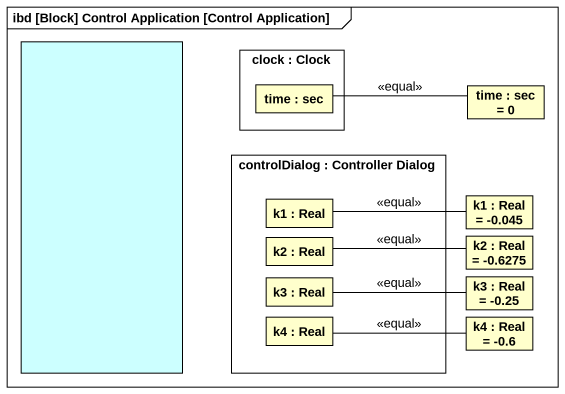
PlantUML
@startuml
mainframe ibd [Block] Control Application [Control Application]
rectangle " " as rectangle1 #CCFFFF
rectangle "clock : Clock" as clock {
  rectangle "time : sec" as time
}
rectangle "time : sec = 0" as time_2
rectangle "controlDialog : Controller Dialog" as controlDialog {
  rectangle "k1 : Real" as k1
  rectangle "k2 : Real" as k2
  rectangle "k3 : Real" as k3
  rectangle "k4 : Real" as k4
}
rectangle "k1 : Real = -0.045" as k1_2
rectangle "k3 : Real = -0.25" as k3_2
rectangle "k2 : Real = -0.6275" as k2_2
rectangle "k4 : Real = -0.6" as k4_2
time_2 -left- time : <<equal>>
k1_2 -left- k1 : <<equal>>
k3_2 -left- k3 : <<equal>>
k2_2 -left- k2 : <<equal>>
k4_2 -left- k4 : <<equal>>
@enduml
